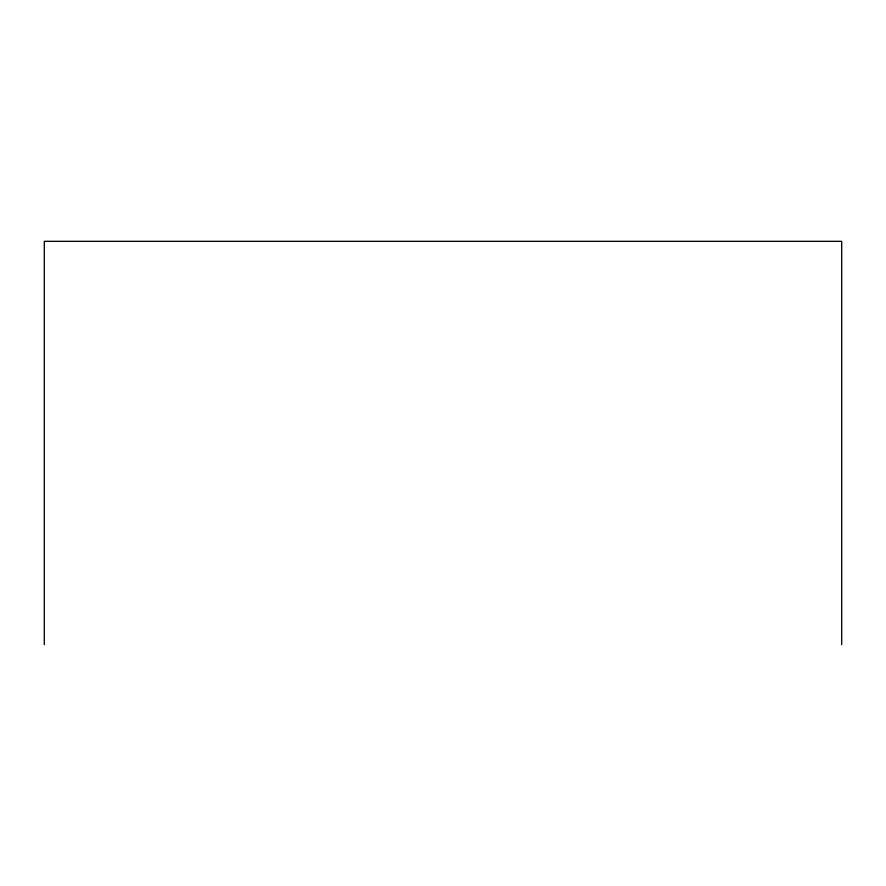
<?xml version="1.0" encoding="UTF-8"?>
<svg xmlns="http://www.w3.org/2000/svg" width="886" height="886" viewBox="0 0 886 886"><rect width="100%" height="100%" fill="white"/><g stroke="black" fill="none" stroke-linecap="round" stroke-linejoin="round"><path stroke-width="1.33" d="M841.7 644.676L841.7 241.324L44.3 241.324L44.3 644.676"/></g></svg>
